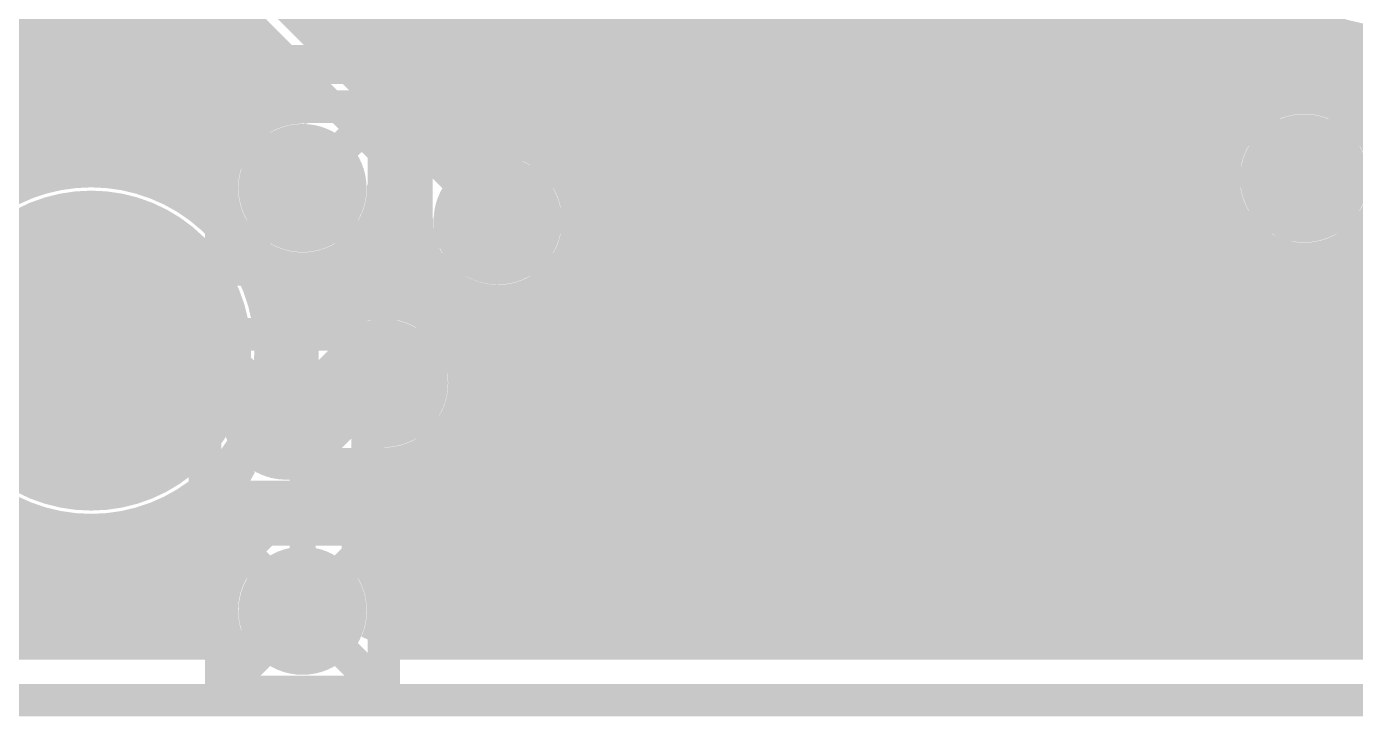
# Model space of a CAD drawing. Extents: x -4 to 136, y -50 to 40.
# Drawn here: x 66.81 to 77.18, y -4.13 to 1.26 of the extents above; entities that cross this region are included whole.
import ezdxf

# ---------------------------------------------------------------- set-up
doc = ezdxf.new("R2010")
doc.units = 0
doc.header["$MEASUREMENT"] = 0
doc.layers.get('0').update_dxf_attribs({"linetype": 'CONTINUOUS'})
for name, color, linetype in [('25-335-0_BOT', 7, 'CONTINUOUS'), ('25-335-0_DRD', 7, 'CONTINUOUS'), ('25-335-0_GND', 6, 'CONTINUOUS'), ('25-335-0_IN1', 4, 'CONTINUOUS'), ('25-335-0_SMB', 3, 'CONTINUOUS'), ('25-335-0_SMT', 5, 'CONTINUOUS'), ('25-335-0_SST', 9, 'CONTINUOUS'), ('25-335-0_TOP', 12, 'CONTINUOUS'), ('THRUHOLE_TAP', 15, 'CONTINUOUS')]:
    doc.layers.add(name, color=color, linetype=linetype)

# ---------------------------------------------------------------- blocks, each defined once
blk = doc.blocks.new('ROUND_19')
at = {"const_width": 1.09982}
blk.add_lwpolyline([(-0.54991, 0, 1), (0.54991, 0, 1)], format="xyb", close=True, dxfattribs=at)
blk = doc.blocks.new('ROUND_38')
at = {"const_width": 0.29972}
blk.add_lwpolyline([(-0.14986, 0, 1), (0.14986, 0, 1)], format="xyb", close=True, dxfattribs=at)
blk = doc.blocks.new('ROUND_40')
at = {"const_width": 0.29972}
blk.add_lwpolyline([(-0.14986, 0, 1), (0.14986, 0, 1)], format="xyb", close=True, dxfattribs=at)
blk = doc.blocks.new('ROUND_54')
at = {"const_width": 1.24968}
blk.add_lwpolyline([(-0.62484, 0, 1), (0.62484, 0, 1)], format="xyb", close=True, dxfattribs=at)
blk = doc.blocks.new('ROUND_60')
at = {"const_width": 0.50038}
blk.add_lwpolyline([(-0.25019, 0, 1), (0.25019, 0, 1)], format="xyb", close=True, dxfattribs=at)
blk = doc.blocks.new('ROUND_62')
at = {"const_width": 0.50038}
blk.add_lwpolyline([(-0.25019, 0, 1), (0.25019, 0, 1)], format="xyb", close=True, dxfattribs=at)
blk = doc.blocks.new('ROUND_23')
at = {"const_width": 0.10033}
blk.add_lwpolyline([(-0.050164, 0, 1), (0.050164, 0, 1)], format="xyb", close=True, dxfattribs=at)

msp = doc.modelspace()

# ---------------------------------------------------------------- linework, layer by layer
at = {"layer": '25-335-0_BOT'}
for points, const_width in [([(71.0946, 13.99286), (71.0946, -0.09398)], 0.254), ([(71.3232, 13.91666), (71.3232, -2.7813)], 0.254), ([(71.5518, 13.68806), (71.5518, -2.7813)], 0.254), ([(72.9234, 13.76426), (72.9234, -2.7813)], 0.254), ([(72.6948, 13.5763), (72.6948, -2.7813)], 0.254), ([(71.7804, 13.5509), (71.7804, -2.7813)], 0.254), ([(72.009, 13.5382), (72.009, -2.7813)], 0.254), ([(72.2376, 13.5382), (72.2376, -2.7813)], 0.254), ([(72.4662, 13.5382), (72.4662, -2.7813)], 0.254), ([(75.8952, 12.29106), (75.8952, -2.7813)], 0.254), ([(70.866, 9.4742), (70.866, 0.24638)], 0.254), ([(70.6374, 9.11352), (70.6374, 0.3556)], 0.254), ([(69.9516, 8.83666), (69.9516, 0.49784)], 0.254), ([(70.1802, 8.82396), (70.1802, 0.29718)], 0.254), ([(70.4088, 8.89762), (70.4088, 0.37084)], 0.254), ([(75.6666, 7.58698), (75.6666, -2.7813)], 0.254), ([(75.438, 7.24408), (75.438, -2.7813)], 0.254), ([(74.9808, 7.12216), (74.9808, -2.7813)], 0.254), ([(75.2094, 7.13486), (75.2094, -2.7813)], 0.254), ([(73.152, 6.10362), (73.152, -2.7813)], 0.254), ([(73.3806, 5.91312), (73.3806, -2.7813)], 0.254), ([(73.6092, 5.84962), (73.6092, -2.7813)], 0.254), ([(69.723, 5.34162), (69.723, 0.7366)], 0.254), ([(69.2658, 5.08762), (69.2658, 1.1938)], 0.254), ([(69.4944, 5.15112), (69.4944, 0.9652)], 0.254), ([(73.8378, 3.88366), (73.8378, -2.7813)], 0.254), ([(74.7522, 3.88366), (74.7522, -2.7813)], 0.254), ([(74.0664, 3.73126), (74.0664, -2.7813)], 0.254), ([(74.5236, 3.73126), (74.5236, -2.7813)], 0.254), ([(74.295, 3.68808), (74.295, -2.7813)], 0.254), ([(66.421, 3.429), (69.596, 0.254), (69.596, -1.524)], 0.2032), ([(67.05092, 3.40868), (69.89572, 0.56388)], 0.254), ([(66.43878, 2.79908), (68.55206, 0.6858)], 0.254), ([(66.7512, 2.48666), (66.7512, 0.6858)], 0.254), ([(76.7842, 0.0762), (77.47, 0.762), (77.47, 2.54)], 0.2032), ([(66.9798, 2.25806), (66.9798, 0.6858)], 0.254), ([(76.1238, 2.0574), (76.1238, -2.7813)], 0.254), ([(67.2084, 2.02946), (67.2084, 0.6858)], 0.254), ([(67.437, 1.80086), (67.437, 0.6858)], 0.254), ([(76.3524, 1.64846), (76.3524, 0.5334)], 0.254), ([(67.6656, 1.57226), (67.6656, 0.6858)], 0.254), ([(67.8942, 1.34366), (67.8942, 0.6858)], 0.254), ([(76.581, 1.41986), (76.581, 0.6731)], 0.254), ([(67.99326, 1.2446), (63.52286, 1.2446)], 0.254), ([(76.86294, 1.2446), (69.215, 1.2446)], 0.254), ([(76.8096, 1.27), (76.8096, 0.7112)], 0.254), ([(77.0382, 1.17602), (77.0382, 0.9398)], 0.254), ([(51.562, 1.143), (52.578, 1.143), (54.102, -0.381), (62.865, -0.381), (63.5, 0.254), (68.707, 0.254), (68.961, 0)], 0.2032), ([(68.22186, 1.016), (63.3476, 1.016)], 0.254), ([(68.1228, 1.11506), (68.1228, 0.6858)], 0.254), ([(77.0382, 1.016), (69.4436, 1.016)], 0.254), ([(77.0382, 0.9398), (76.80198, 0.70612)], 0.254), ([(68.3514, 0.88646), (68.3514, 0.6858)], 0.254), ([(68.45046, 0.7874), (63.2333, 0.7874)], 0.254), ([(76.88326, 0.7874), (69.6722, 0.7874)], 0.254), ([(68.55206, 0.6858), (63.5, 0.6858)], 0.254), ([(76.3778, 0.5588), (69.9008, 0.5588)], 0.254), ([(70.24878, 0.3302), (70.02018, 0.3302)], 0.254), ([(76.20762, 0.3302), (70.72122, 0.3302)], 0.254), ([(70.0278, 0.254), (70.0278, 0.1778)], 0.254), ([(76.15428, 0.1016), (71.0057, 0.1016)], 0.254), ([(76.1873, -0.127), (71.10222, -0.127)], 0.254), ([(77.2668, -0.32766), (77.2668, -2.7813)], 0.254), ([(71.0946, -0.41148), (71.0946, -2.7813)], 0.254), ([(76.32446, -0.3556), (71.1073, -0.3556)], 0.254), ([(76.3524, -0.381), (76.3524, -2.7813)], 0.254), ([(89.2302, -0.3556), (77.2414, -0.3556)], 0.254), ([(76.581, -0.5207), (76.581, -2.7813)], 0.254), ([(77.0382, -0.50038), (77.0382, -2.7813)], 0.254), ([(89.2302, -0.5842), (71.02094, -0.5842)], 0.254), ([(76.8096, -0.55372), (76.8096, -2.7813)], 0.254), ([(70.0278, -0.6858), (70.0278, -1.06426)], 0.254), ([(70.1929, -0.8128), (70.0278, -0.8128)], 0.254), ([(70.1802, -0.80518), (70.1802, -1.28778)], 0.254), ([(88.08466, -0.8128), (70.77456, -0.8128)], 0.254), ([(70.866, -0.75438), (70.866, -2.6924)], 0.254), ([(70.4088, -0.87884), (70.4088, -2.2352)], 0.254), ([(70.6374, -0.8636), (70.6374, -2.4638)], 0.254), ([(87.93226, -1.0414), (70.0278, -1.0414)], 0.254), ([(87.88908, -1.27), (70.17258, -1.27)], 0.254), ([(87.93226, -1.4986), (70.22592, -1.4986)], 0.254), ([(70.1802, -1.76022), (70.1802, -2.05994)], 0.254), ([(88.08466, -1.7272), (70.1929, -1.7272)], 0.254), ([(87.85606, -1.9558), (70.0532, -1.9558)], 0.254), ([(70.3453, -2.1717), (70.9549, -2.7813)], 0.254), ([(87.7697, -2.1844), (70.358, -2.1844)], 0.254), ([(95.25, -3.302), (70.739, -3.302), (69.977, -2.54), (68.707, -2.54), (68.326, -2.921), (53.467, -2.921)], 0.381), ([(87.77478, -2.413), (70.5866, -2.413)], 0.254), ([(87.8713, -2.6416), (70.8152, -2.6416)], 0.254), ([(88.00338, -2.7813), (70.9549, -2.7813)], 0.254), ([(68.326, -3.4417), (53.82006, -3.4417)], 0.254), ([(66.7512, -3.4417), (66.7512, -3.556)], 0.254), ([(66.9798, -3.4417), (66.9798, -3.556)], 0.254), ([(67.2084, -3.4417), (67.2084, -3.556)], 0.254), ([(67.437, -3.4417), (67.437, -3.556)], 0.254), ([(67.6656, -3.4417), (67.6656, -3.556)], 0.254), ([(67.8942, -3.4417), (67.8942, -3.556)], 0.254), ([(68.1228, -3.4417), (68.1228, -3.556)], 0.254), ([(68.326, -3.4417), (68.3463, -3.4413)], 0.254), ([(68.326, -3.4417), (68.3463, -3.4413)], 0.254), ([(68.3514, -3.45948), (68.3514, -3.556)], 0.254), ([(68.38442, -3.556), (15.86738, -3.556)], 0.254)]:
    msp.add_lwpolyline(points, dxfattribs=dict(at, const_width=const_width))
at = {"layer": '25-335-0_BOT', "const_width": 0.254}
for points in [[(76.03998, 2.54, 0.327013), (77.0382, 1.17602)], [(76.7842, 0.70612, 0.4142136), (76.15428, 0.0762)], [(70.0278, 0.254, 0.1989124), (69.90133, 0.55933)], [(70.0278, 0.254, 0.1989124), (69.90133, 0.55933)], [(70.485, 0.37592, 0.206347), (70.02704, 0.17852)], [(71.11492, -0.254, 0.4142136), (70.485, 0.37592)], [(76.15428, 0.0762, 0.4142136), (76.7842, -0.55372)], [(76.7842, -0.55372, 0.4142136), (77.41412, 0.0762)], [(70.485, -0.88392, 0.4142136), (71.11492, -0.254)], [(70.0278, -0.6858, 0.2063465), (70.485, -0.88287)], [(70.22592, -1.524, 0.2070678), (70.02725, -1.06484)], [(69.98462, -2.0193, 0.2303247), (70.22556, -1.524)], [(70.3453, -2.1717, 0.1951128), (69.98462, -2.0192)], [(70.3453, -2.1717, 0.1951128), (69.98462, -2.0192)], [(68.34632, -3.4417, 0.0479041), (68.38414, -3.55612)]]:
    msp.add_lwpolyline(points, format="xyb", dxfattribs=at)
at = {"layer": '25-335-0_DRD', "const_width": 0.254}
for points in [[(-4.0005, 34.00044), (-4.0005, -4.0005), (135.99922, -4.0005), (135.99922, 34.00044), (-4.0005, 34.00044)], [(76.1492, 0.7112), (76.1492, -0.5588)], [(77.4192, 0.7112), (76.1492, 0.7112)], [(77.4192, 0.7112), (76.1492, -0.5588)], [(77.4192, -0.5588), (76.1492, 0.7112)], [(68.326, 0.635), (68.326, -0.635)], [(69.596, 0.635), (68.326, 0.635)], [(69.596, 0.635), (68.326, -0.635)], [(69.596, -0.635), (68.326, 0.635)], [(69.596, -0.635), (69.596, 0.635)], [(69.85, 0.381), (69.85, -0.889)], [(71.12, 0.381), (69.85, 0.381)], [(71.12, 0.381), (69.85, -0.889)], [(71.12, -0.889), (69.85, 0.381)], [(71.12, -0.889), (71.12, 0.381)], [(67.31, -0.635), (67.31, -1.905)], [(68.326, -0.635), (69.596, -0.635)], [(76.1492, -0.5588), (77.4192, -0.5588)], [(68.961, -0.889), (68.961, -2.159)], [(70.231, -0.889), (68.961, -0.889)], [(70.231, -0.889), (68.961, -2.159)], [(70.231, -2.159), (68.961, -0.889)], [(69.85, -0.889), (71.12, -0.889)], [(70.231, -2.159), (70.231, -0.889)], [(68.199, -1.143), (68.199, -2.413)], [(69.469, -1.143), (68.199, -1.143)], [(69.469, -1.143), (68.199, -2.413)], [(69.469, -2.413), (68.199, -1.143)], [(69.469, -2.413), (69.469, -1.143)], [(67.945, -1.27), (66.675, -1.27)], [(68.961, -2.159), (70.231, -2.159)], [(68.199, -2.413), (69.469, -2.413)], [(68.326, -2.667), (68.326, -3.937)], [(69.596, -2.667), (68.326, -2.667)], [(69.596, -2.667), (68.326, -3.937)], [(69.596, -3.937), (68.326, -2.667)], [(69.596, -3.937), (69.596, -2.667)], [(68.326, -3.937), (69.596, -3.937)]]:
    msp.add_lwpolyline(points, dxfattribs=at)
at = {"layer": '25-335-0_GND', "const_width": 0.254}
msp.add_lwpolyline([(-4.0005, 34.00044), (-4.0005, -4.0005), (135.99922, -4.0005), (135.99922, 34.00044), (-4.0005, 34.00044)], dxfattribs=at)
at = {"layer": '25-335-0_IN1'}
for points, const_width in [([(67.31, -1.27), (64.135, 1.905), (64.135, 5.969)], 0.2032), ([(69.4944, 4.6482), (69.4944, 1.3462)], 0.254), ([(69.723, 4.6482), (69.723, 1.1176)], 0.254), ([(69.9516, 4.6482), (69.9516, 0.889)], 0.254), ([(70.1802, 4.6482), (70.1802, 0.6604)], 0.254), ([(70.4088, 4.6482), (70.4088, 0.4318)], 0.254), ([(70.6374, 4.6482), (70.6374, 0.3556)], 0.254), ([(70.866, 4.6482), (70.866, 0.24638)], 0.254), ([(71.0946, 4.6482), (71.0946, -0.09398)], 0.254), ([(71.3232, 4.6482), (71.3232, -3.556)], 0.254), ([(71.5518, 4.6482), (71.5518, -3.556)], 0.254), ([(71.7804, 4.6482), (71.7804, -3.556)], 0.254), ([(72.009, 4.6482), (72.009, -3.556)], 0.254), ([(72.2376, 4.6482), (72.2376, -3.556)], 0.254), ([(72.4662, 4.6482), (72.4662, -3.556)], 0.254), ([(72.6948, 4.6482), (72.6948, -3.556)], 0.254), ([(72.9234, 4.6482), (72.9234, -3.556)], 0.254), ([(73.152, 4.6482), (73.152, -3.556)], 0.254), ([(73.3806, 4.6482), (73.3806, -3.556)], 0.254), ([(73.6092, 4.6482), (73.6092, -3.556)], 0.254), ([(74.9808, 4.6482), (74.9808, -3.556)], 0.254), ([(75.2094, 4.6482), (75.2094, -3.556)], 0.254), ([(75.438, 4.6482), (75.438, -3.556)], 0.254), ([(75.6666, 4.6482), (75.6666, -3.556)], 0.254), ([(75.8952, 4.6482), (75.8952, -3.556)], 0.254), ([(73.8378, 3.88366), (73.8378, -3.556)], 0.254), ([(74.7522, 3.88366), (74.7522, -3.556)], 0.254), ([(74.0664, 3.73126), (74.0664, -3.556)], 0.254), ([(74.5236, 3.73126), (74.5236, -3.556)], 0.254), ([(74.295, 3.68808), (74.295, -3.556)], 0.254), ([(68.5038, 2.3368), (70.46468, 0.37592)], 0.254), ([(76.1238, 2.0574), (76.1238, -3.556)], 0.254), ([(70.485, -0.254), (68.199, 2.032), (65.786, 2.032)], 0.2032), ([(76.3524, 1.64846), (76.3524, 0.5334)], 0.254), ([(66.7512, 1.6002), (66.7512, 0.04572)], 0.254), ([(66.9798, 1.6002), (66.9798, 0.12192)], 0.254), ([(67.2084, 1.6002), (67.2084, 0.15494)], 0.254), ([(67.437, 1.6002), (67.437, 0.15494)], 0.254), ([(67.6656, 1.6002), (67.6656, 0.1143)], 0.254), ([(67.8942, 1.6002), (67.8942, 0.03556)], 0.254), ([(68.01866, 1.6002), (68.99148, 0.62992)], 0.254), ([(68.1228, 1.49606), (68.1228, -0.09398)], 0.254), ([(76.581, 1.41986), (76.581, 0.6731)], 0.254), ([(68.37426, 1.2446), (65.405, 1.2446)], 0.254), ([(68.3514, 1.26746), (68.3514, 0.15748)], 0.254), ([(76.86294, 1.2446), (69.596, 1.2446)], 0.254), ([(76.8096, 1.27), (76.8096, 0.70612)], 0.254), ([(77.0382, 1.17602), (77.0382, 0.65278)], 0.254), ([(77.2668, 1.12522), (77.2668, 0.48006)], 0.254), ([(68.60286, 1.016), (65.6336, 1.016)], 0.254), ([(68.58, 1.03886), (68.58, 0.50038)], 0.254), ([(88.0872, 1.016), (69.8246, 1.016)], 0.254), ([(68.8086, 0.81026), (68.8086, 0.6096)], 0.254), ([(68.83146, 0.7874), (65.8622, 0.7874)], 0.254), ([(88.0872, 0.7874), (70.0532, 0.7874)], 0.254), ([(68.99148, 0.62992), (68.96121, 0.62772)], 0.254), ([(68.6689, 0.5588), (66.0908, 0.5588)], 0.254), ([(76.3778, 0.5588), (70.2818, 0.5588)], 0.254), ([(88.0872, 0.5588), (77.18806, 0.5588)], 0.254), ([(68.42506, 0.3302), (66.3194, 0.3302)], 0.254), ([(70.485, 0.37592), (70.46469, 0.37559)], 0.254), ([(76.20762, 0.3302), (70.72122, 0.3302)], 0.254), ([(66.90614, 0.1016), (66.548, 0.1016)], 0.254), ([(68.3387, 0.1016), (67.71386, 0.1016)], 0.254), ([(76.15428, 0.1016), (71.0057, 0.1016)], 0.254), ([(69.59092, 0), (69.59018, 0.03044)], 0.254), ([(69.59092, 0.03048), (69.85508, -0.23368)], 0.254), ([(68.34378, -0.127), (68.16852, -0.127)], 0.254), ([(69.74586, -0.127), (69.57822, -0.127)], 0.254), ([(69.723, -0.1016), (69.723, -0.90678)], 0.254), ([(76.1873, -0.127), (71.10222, -0.127)], 0.254), ([(68.3514, -0.15748), (68.3514, -0.28956)], 0.254), ([(69.85508, -0.23368), (69.85475, -0.254)], 0.254), ([(77.2668, -0.32766), (77.2668, -3.556)], 0.254), ([(68.4403, -0.3556), (68.40982, -0.3556)], 0.254), ([(69.8627, -0.3556), (69.4817, -0.3556)], 0.254), ([(69.4944, -0.33528), (69.4944, -0.9017)], 0.254), ([(71.0946, -0.41148), (71.0946, -3.556)], 0.254), ([(76.32446, -0.3556), (71.1073, -0.3556)], 0.254), ([(76.3524, -0.381), (76.3524, -3.556)], 0.254), ([(88.0872, -0.3556), (77.2414, -0.3556)], 0.254), ([(68.58, -0.50038), (68.58, -0.61214)], 0.254), ([(76.581, -0.5207), (76.581, -3.556)], 0.254), ([(77.0382, -0.50038), (77.0382, -3.556)], 0.254), ([(68.72478, -0.5842), (68.56476, -0.5842)], 0.254), ([(68.8086, -0.6096), (68.8086, -1.14808)], 0.254), ([(69.0372, -0.62484), (69.0372, -1.1811)], 0.254), ([(69.94906, -0.5842), (69.19722, -0.5842)], 0.254), ([(69.2658, -0.55118), (69.2658, -0.98806)], 0.254), ([(69.9516, -0.58928), (69.9516, -1.0033)], 0.254), ([(88.0872, -0.5842), (71.02094, -0.5842)], 0.254), ([(76.8096, -0.55372), (76.8096, -3.556)], 0.254), ([(70.1929, -0.8128), (68.66382, -0.8128)], 0.254), ([(70.1802, -0.80518), (70.1802, -1.28778)], 0.254), ([(88.08466, -0.8128), (70.77456, -0.8128)], 0.254), ([(70.866, -0.75438), (70.866, -3.556)], 0.254), ([(70.4088, -0.87884), (70.4088, -3.556)], 0.254), ([(70.6374, -0.8636), (70.6374, -3.556)], 0.254), ([(69.1896, -1.0414), (68.72224, -1.0414)], 0.254), ([(87.93226, -1.0414), (69.99986, -1.0414)], 0.254), ([(87.88908, -1.27), (70.17258, -1.27)], 0.254), ([(87.93226, -1.4986), (70.22592, -1.4986)], 0.254), ([(70.1802, -1.76022), (70.1802, -3.556)], 0.254), ([(88.08466, -1.7272), (70.1929, -1.7272)], 0.254), ([(68.961, -3.302), (68.961, -1.778), (68.834, -1.778)], 0.2032), ([(87.85606, -1.9558), (70.0532, -1.9558)], 0.254), ([(69.9516, -2.0447), (69.9516, -3.556)], 0.254), ([(69.3928, -2.1209), (69.3928, -2.84226)], 0.254), ([(87.7697, -2.1844), (69.3928, -2.1844)], 0.254), ([(69.4944, -2.1463), (69.4944, -2.96672)], 0.254), ([(69.723, -2.14122), (69.723, -3.556)], 0.254), ([(68.3514, -2.25044), (68.3514, -3.14198)], 0.254), ([(68.5292, -2.32918), (68.5292, -2.84226)], 0.254), ([(68.1228, -2.44602), (68.1228, -3.556)], 0.254), ([(68.5292, -2.413), (68.16852, -2.413)], 0.254), ([(87.77478, -2.413), (69.3928, -2.413)], 0.254), ([(66.7512, -2.58572), (66.7512, -3.556)], 0.254), ([(67.8942, -2.57556), (67.8942, -3.556)], 0.254), ([(66.90614, -2.6416), (54.03088, -2.6416)], 0.254), ([(66.9798, -2.66192), (66.9798, -3.556)], 0.254), ([(67.2084, -2.69494), (67.2084, -3.556)], 0.254), ([(67.437, -2.69494), (67.437, -3.556)], 0.254), ([(67.6656, -2.6543), (67.6656, -3.556)], 0.254), ([(68.5292, -2.6416), (67.71386, -2.6416)], 0.254), ([(87.8713, -2.6416), (69.3928, -2.6416)], 0.254), ([(68.50126, -2.8702), (54.09438, -2.8702)], 0.254), ([(88.15578, -2.8702), (69.4182, -2.8702)], 0.254), ([(68.3641, -3.0988), (54.07152, -3.0988)], 0.254), ([(94.6531, -3.0988), (69.5579, -3.0988)], 0.254), ([(68.33108, -3.3274), (53.94706, -3.3274)], 0.254), ([(94.62008, -3.3274), (69.59092, -3.3274)], 0.254), ([(68.3514, -3.45948), (68.3514, -3.556)], 0.254), ([(68.38442, -3.556), (15.86738, -3.556)], 0.254), ([(94.67342, -3.556), (69.53758, -3.556)], 0.254)]:
    msp.add_lwpolyline(points, dxfattribs=dict(at, const_width=const_width))
at = {"layer": '25-335-0_IN1', "const_width": 0.254}
for points in [[(76.03998, 2.54, 0.4142136), (77.47, 1.10998)], [(76.7842, 0.70612, 0.4142136), (76.15428, 0.0762)], [(77.41412, 0.0762, 0.4142136), (76.7842, 0.70612)], [(68.961, 0.62992, 0.4142136), (68.33108, 0)], [(71.11492, -0.254, 0.4142136), (70.485, 0.37592)], [(67.31, 0.16002, 0.1204573), (66.65026, -0.00126)], [(68.73494, -1.1557, 0.3909595), (67.31, 0.16002)], [(68.33108, 0, 0.4142136), (68.961, -0.62992)], [(68.961, -0.62992, 0.4142136), (69.59092, 0)], [(76.15428, 0.0762, 0.4142136), (76.7842, -0.55372)], [(76.7842, -0.55372, 0.4142136), (77.41412, 0.0762)], [(69.85508, -0.254, 0.4142136), (70.485, -0.88392)], [(70.485, -0.88392, 0.4142136), (71.11492, -0.254)], [(69.596, -0.89408, 0.2593891), (69.06083, -1.19174)], [(70.22592, -1.524, 0.4142136), (69.596, -0.89408)], [(68.834, -1.14808, 0.0394859), (68.73497, -1.15591)], [(69.06006, -1.19126, 0.0921984), (68.834, -1.14922)], [(65.87998, -1.27, 0.4142136), (67.31, -2.70002)], [(69.596, -2.15392, 0.4142136), (70.22592, -1.524)], [(69.3928, -2.1209, 0.0822145), (69.596, -2.15454)], [(67.31, -2.70002, 0.214961), (68.38147, -2.21705)], [(68.38188, -2.21742, 0.0737583), (68.52889, -2.32973)], [(68.5292, -2.84226, 0.2070673), (68.33028, -3.302)], [(69.59092, -3.302, 0.2070678), (69.39225, -2.84284)], [(68.33108, -3.302, 0.1041108), (68.38454, -3.55595)], [(69.53758, -3.556, 0.1041111), (69.59105, -3.302)]]:
    msp.add_lwpolyline(points, format="xyb", dxfattribs=at)
at = {"layer": '25-335-0_SST', "const_width": 0.1524}
for points in [[(66.548, 0.889), (70.612, 0.889), (70.612, 5.461), (68.834, 5.461), (68.58, 5.207), (68.326, 5.461), (66.548, 5.461), (66.548, 0.889)], [(70.993, 0.889), (75.057, 0.889), (75.057, 5.461), (73.279, 5.461), (73.025, 5.207), (72.771, 5.461), (70.993, 5.461), (70.993, 0.889)], [(69.7738, 0.68326), (69.60362, 0.62484), (69.60362, 0.38608), (69.7738, 0.32766), (69.94398, 0.20828), (70.45198, 0.20828), (70.61962, 0.26924), (70.61962, 0.62484), (70.45198, 0.68326), (69.7738, 0.68326)], [(73.7108, 0.55626), (73.54062, 0.49784), (73.54062, 0.25908), (73.7108, 0.20066), (73.88098, 0.08128), (74.38898, 0.08128), (74.55662, 0.14224), (74.55662, 0.49784), (74.38898, 0.55626), (73.7108, 0.55626)], [(69.94398, 0.44704), (69.60362, 0.20828)], [(76.51242, 0.46228), (76.51242, 0.10668), (76.68006, -0.01016), (76.85024, -0.01016), (77.02042, 0.10668), (77.02042, 0.46228), (76.00442, 0.46228)], [(73.88098, 0.32004), (73.54062, 0.08128)], [(76.51242, 0.1651), (76.00442, -0.01016)], [(69.60362, -0.51054), (69.60362, -0.27178)], [(69.60362, -0.39116), (70.61962, -0.39116), (70.45198, -0.27178)], [(73.7108, -0.28194), (73.54062, -0.39878), (73.54062, -0.63754), (73.7108, -0.75438), (73.88098, -0.75438), (74.2188, -0.51816), (74.55662, -0.75438), (74.55662, -0.28194)], [(76.34224, -0.84836), (76.34224, -0.37592), (77.02042, -0.61214), (77.02042, -0.73152), (76.00442, -0.73152)], [(76.51242, -1.27254), (76.51242, -1.62814), (76.34224, -1.68656), (76.17206, -1.68656), (76.00442, -1.62814), (76.00442, -1.27254), (76.17206, -1.21412), (76.34224, -1.21412), (77.02042, -1.45034)], [(70.62216, -3.20548), (70.62216, -2.18948), (70.50532, -2.35966)], [(69.18452, -2.18948), (68.70954, -2.18948)], [(68.94576, -3.20548), (68.94576, -2.18948)], [(69.54774, -2.69748), (69.90334, -2.69748), (70.02272, -2.5273), (70.02272, -2.35966), (69.90334, -2.18948), (69.54774, -2.18948), (69.54774, -3.20548)], [(71.28256, -3.20548), (71.16572, -3.0353), (71.10476, -2.86766), (71.10476, -2.5273), (71.16572, -2.35966), (71.28256, -2.18948), (71.40194, -2.18948), (71.52132, -2.35966), (71.57974, -2.5273), (71.57974, -2.86766), (71.52132, -3.0353), (71.40194, -3.20548), (71.28256, -3.20548)], [(70.74154, -3.20548), (70.50532, -3.20548)]]:
    msp.add_lwpolyline(points, dxfattribs=at)
at = {"layer": '25-335-0_SST', "const_width": 0.254}
for points in [[(76.06792, 2.54, 0.4142136), (77.47, 1.13792)], [(67.31, 0.13208, 0.4142136), (65.90792, -1.27)], [(68.71208, -1.27, 0.4142136), (67.31, 0.13208)], [(65.90792, -1.27, 0.4142136), (67.31, -2.67208)], [(67.31, -2.67208, 0.4142136), (68.71208, -1.27)]]:
    msp.add_lwpolyline(points, format="xyb", dxfattribs=at)
at = {"layer": '25-335-0_TOP'}
for points, const_width in [([(49.53, 3.81), (51.689, 3.81), (52.324, 3.175), (54.102, 3.175), (54.356, 2.921), (57.277, 2.921), (57.912, 2.286), (59.055, 2.286), (59.309, 2.54), (65.151, 2.54), (65.405, 2.794), (66.167, 2.794), (66.675, 2.286), (66.675, 1.27), (66.929, 1.016), (75.057, 1.016), (75.438, 1.397), (75.438, 3.175), (77.724, 5.461), (90.17, 5.461), (90.805, 6.096), (94.869, 6.096), (95.123, 5.842), (99.822, 5.842)], 0.2032), ([(68.961, 0), (69.342, 0.381), (75.311, 0.381), (75.946, 1.016), (75.946, 3.048), (77.851, 4.953), (90.424, 4.953), (91.059, 5.588), (93.6498, 5.588), (94.361, 4.8768), (94.4372, 4.8768), (94.615, 4.699), (95.377, 4.699), (95.504, 4.572)], 0.2032), ([(99.695, 0.889), (99.06, 0.889), (98.552, 0.381), (96.52, 0.381), (94.869, 2.032), (84.455, 2.032), (83.947, 2.54), (79.375, 2.54), (79.121, 2.286), (79.121, 2.032), (77.978, 0.889), (76.454, 0.889), (75.311, -0.254), (70.485, -0.254)], 0.2032), ([(60.452, 0.762), (60.706, 0.762), (61.468, 1.524), (64.897, 1.524), (66.167, 0.254), (67.818, 0.254), (68.961, -0.889), (75.438, -0.889), (75.692, -0.635), (93.853, -0.635), (94.488, -1.27), (99.441, -1.27), (99.949, -1.778)], 0.2032), ([(78.105, 0.0762), (76.7842, 0.0762)], 0.2032), ([(69.596, -1.524), (69.723, -1.524), (69.9008, -1.3462), (78.105, -1.3462)], 0.2032), ([(68.834, -1.778), (69.215, -2.159), (88.3285, -2.159), (88.392, -2.2225), (88.392, -2.286)], 0.2032), ([(29.591, -2.286), (29.591, -2.413), (52.197, -2.413), (52.324, -2.286), (53.975, -2.286), (54.61, -2.921), (68.453, -2.921), (68.707, -2.667), (87.757, -2.667), (88.011, -2.921), (88.646, -2.921), (89.662, -1.905)], 0.2032), ([(87.57666, -3.0988), (69.5579, -3.0988)], 0.254), ([(87.57666, -3.0988), (69.5579, -3.0988)], 0.254), ([(69.723, -3.0988), (69.723, -3.556)], 0.254), ([(69.9516, -3.0988), (69.9516, -3.556)], 0.254), ([(70.1802, -3.0988), (70.1802, -3.556)], 0.254), ([(70.4088, -3.0988), (70.4088, -3.556)], 0.254), ([(70.6374, -3.0988), (70.6374, -3.556)], 0.254), ([(70.866, -3.0988), (70.866, -3.556)], 0.254), ([(71.0946, -3.0988), (71.0946, -3.556)], 0.254), ([(71.3232, -3.0988), (71.3232, -3.556)], 0.254), ([(71.5518, -3.0988), (71.5518, -3.556)], 0.254), ([(71.7804, -3.0988), (71.7804, -3.556)], 0.254), ([(72.009, -3.0988), (72.009, -3.556)], 0.254), ([(72.2376, -3.0988), (72.2376, -3.556)], 0.254), ([(72.4662, -3.0988), (72.4662, -3.556)], 0.254), ([(72.6948, -3.0988), (72.6948, -3.556)], 0.254), ([(72.9234, -3.0988), (72.9234, -3.556)], 0.254), ([(73.152, -3.0988), (73.152, -3.556)], 0.254), ([(73.3806, -3.0988), (73.3806, -3.556)], 0.254), ([(73.6092, -3.0988), (73.6092, -3.556)], 0.254), ([(73.8378, -3.0988), (73.8378, -3.556)], 0.254), ([(74.0664, -3.0988), (74.0664, -3.556)], 0.254), ([(74.295, -3.0988), (74.295, -3.556)], 0.254), ([(74.5236, -3.0988), (74.5236, -3.556)], 0.254), ([(74.7522, -3.0988), (74.7522, -3.556)], 0.254), ([(74.9808, -3.0988), (74.9808, -3.556)], 0.254), ([(75.2094, -3.0988), (75.2094, -3.556)], 0.254), ([(75.438, -3.0988), (75.438, -3.556)], 0.254), ([(75.6666, -3.0988), (75.6666, -3.556)], 0.254), ([(75.8952, -3.0988), (75.8952, -3.556)], 0.254), ([(76.1238, -3.0988), (76.1238, -3.556)], 0.254), ([(76.3524, -3.0988), (76.3524, -3.556)], 0.254), ([(76.581, -3.0988), (76.581, -3.556)], 0.254), ([(76.8096, -3.0988), (76.8096, -3.556)], 0.254), ([(77.0382, -3.0988), (77.0382, -3.556)], 0.254), ([(77.2668, -3.0988), (77.2668, -3.556)], 0.254), ([(15.367, -3.175), (15.86992, -3.175), (16.12392, -3.429), (26.035, -3.429), (26.162, -3.556), (68.707, -3.556), (68.961, -3.302)], 0.2032), ([(87.86368, -3.3274), (69.59092, -3.3274)], 0.254), ([(94.67342, -3.556), (69.53758, -3.556)], 0.254)]:
    msp.add_lwpolyline(points, dxfattribs=dict(at, const_width=const_width))
at = {"layer": '25-335-0_TOP', "const_width": 0.254}
for points in [[(69.59092, -3.302, 0.082215), (69.55731, -3.099)], [(69.53758, -3.556, 0.1041111), (69.59105, -3.302)]]:
    msp.add_lwpolyline(points, format="xyb", dxfattribs=at)

# ---------------------------------------------------------------- block references
at = {"layer": '25-335-0_BOT'}
for name, p in [('ROUND_40', (76.7842, 0.0762)), ('ROUND_40', (68.961, 0)), ('ROUND_40', (70.485, -0.254)), ('ROUND_19', (67.31, -1.27)), ('ROUND_40', (69.596, -1.524)), ('ROUND_38', (68.834, -1.778)), ('ROUND_38', (68.961, -3.302))]:
    msp.add_blockref(name, p, dxfattribs=at)
at = {"layer": '25-335-0_GND'}
for name, p in [('ROUND_62', (76.7842, 0.0762)), ('ROUND_60', (68.961, 0)), ('ROUND_60', (70.485, -0.254)), ('ROUND_54', (67.31, -1.27)), ('ROUND_60', (69.596, -1.524)), ('ROUND_60', (68.834, -1.778)), ('ROUND_60', (68.961, -3.302))]:
    msp.add_blockref(name, p, dxfattribs=at)
at = {"layer": '25-335-0_IN1'}
for name, p in [('ROUND_40', (76.7842, 0.0762)), ('ROUND_40', (68.961, 0)), ('ROUND_40', (70.485, -0.254)), ('ROUND_19', (67.31, -1.27)), ('ROUND_40', (69.596, -1.524)), ('ROUND_38', (68.834, -1.778)), ('ROUND_38', (68.961, -3.302))]:
    msp.add_blockref(name, p, dxfattribs=at)
at = {"layer": '25-335-0_SMB'}
msp.add_blockref('ROUND_19', (67.31, -1.27), dxfattribs=at)
at = {"layer": '25-335-0_SMT'}
msp.add_blockref('ROUND_19', (67.31, -1.27), dxfattribs=at)
at = {"layer": '25-335-0_TOP'}
for name, p in [('ROUND_40', (76.7842, 0.0762)), ('ROUND_40', (68.961, 0)), ('ROUND_40', (70.485, -0.254)), ('ROUND_19', (67.31, -1.27)), ('ROUND_40', (69.596, -1.524)), ('ROUND_38', (68.834, -1.778)), ('ROUND_38', (68.961, -3.302))]:
    msp.add_blockref(name, p, dxfattribs=at)
at = {"layer": 'THRUHOLE_TAP'}
for name, p in [('ROUND_23', (76.7842, 0.0762)), ('ROUND_23', (68.961, 0)), ('ROUND_23', (70.485, -0.254)), ('ROUND_60', (67.31, -1.27)), ('ROUND_23', (69.596, -1.524)), ('ROUND_23', (68.834, -1.778)), ('ROUND_23', (68.961, -3.302))]:
    msp.add_blockref(name, p, dxfattribs=at)

doc.saveas('drawing.dxf')
